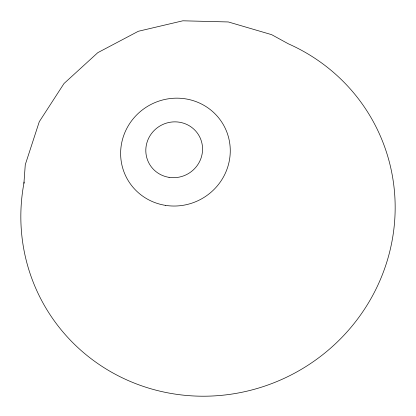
<?xml version="1.0" encoding="UTF-8"?>
<svg xmlns="http://www.w3.org/2000/svg" width="416" height="416" viewBox="0 0 416 416"><rect width="100%" height="100%" fill="white"/><g stroke="black" fill="none" stroke-linecap="round" stroke-linejoin="round"><path stroke-width="0.62" d="M23.915 183.31L25.277 164.679L39.281 121.716L64.017 83.512L97.802 52.666L138.336 31.273L182.858 20.8L228.332 21.96L271.653 34.668L288.309 43.789A188.406 182.889 -28.5 0 1 383.266 272.35A188.406 182.889 -28.5 0 1 157.44 390.551A188.406 182.889 -28.5 0 1 24.154 182.052M169.057 177.351A28.564 27.726 -28.5 0 0 200.918 139.755A28.564 27.726 -28.5 0 0 152.578 132.21A28.564 27.726 -28.5 0 0 169.057 177.351M165.542 205.379A55.182 53.565 -28.5 0 0 227.094 132.751A55.182 53.565 -28.5 0 0 133.708 118.17A55.182 53.565 -28.5 0 0 165.542 205.379"/></g></svg>
